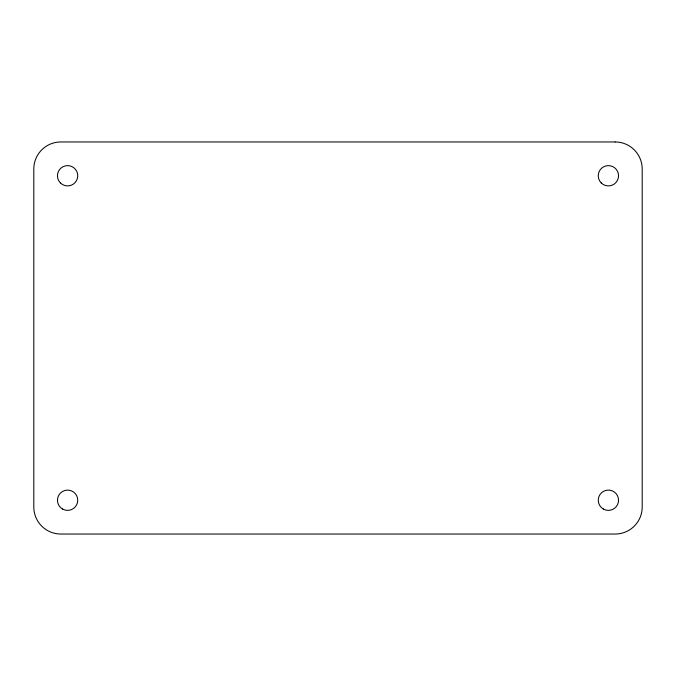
<?xml version="1.0" encoding="UTF-8"?>
<svg xmlns="http://www.w3.org/2000/svg" width="676" height="676" viewBox="0 0 676 676"><rect width="100%" height="100%" fill="white"/><g stroke="black" fill="none" stroke-linecap="round" stroke-linejoin="round"><path stroke-width="1.01" d="M615.16 141.96L60.84 141.96A27.04 27.04 0 0 0 33.8 169L33.8 507A27.04 27.04 0 0 0 60.84 534.04L615.16 534.04A27.04 27.04 0 0 0 642.2 507L642.2 169A27.04 27.04 0 0 0 615.16 141.96M603.33 509.02A10.14 10.14 0 0 0 618.54 500.24A10.14 10.14 0 0 0 603.33 491.46A10.14 10.14 0 0 0 603.33 509.02M62.53 509.02A10.14 10.14 0 0 0 77.74 500.24A10.14 10.14 0 0 0 62.53 491.46A10.14 10.14 0 0 0 62.53 509.02M601.226 182.934A10.14 10.14 0 0 0 618.194 178.388A10.14 10.14 0 0 0 605.772 165.966A10.14 10.14 0 0 0 601.226 182.934M60.426 182.934A10.14 10.14 0 0 0 77.394 178.388A10.14 10.14 0 0 0 64.972 165.966A10.14 10.14 0 0 0 60.426 182.934"/></g></svg>
